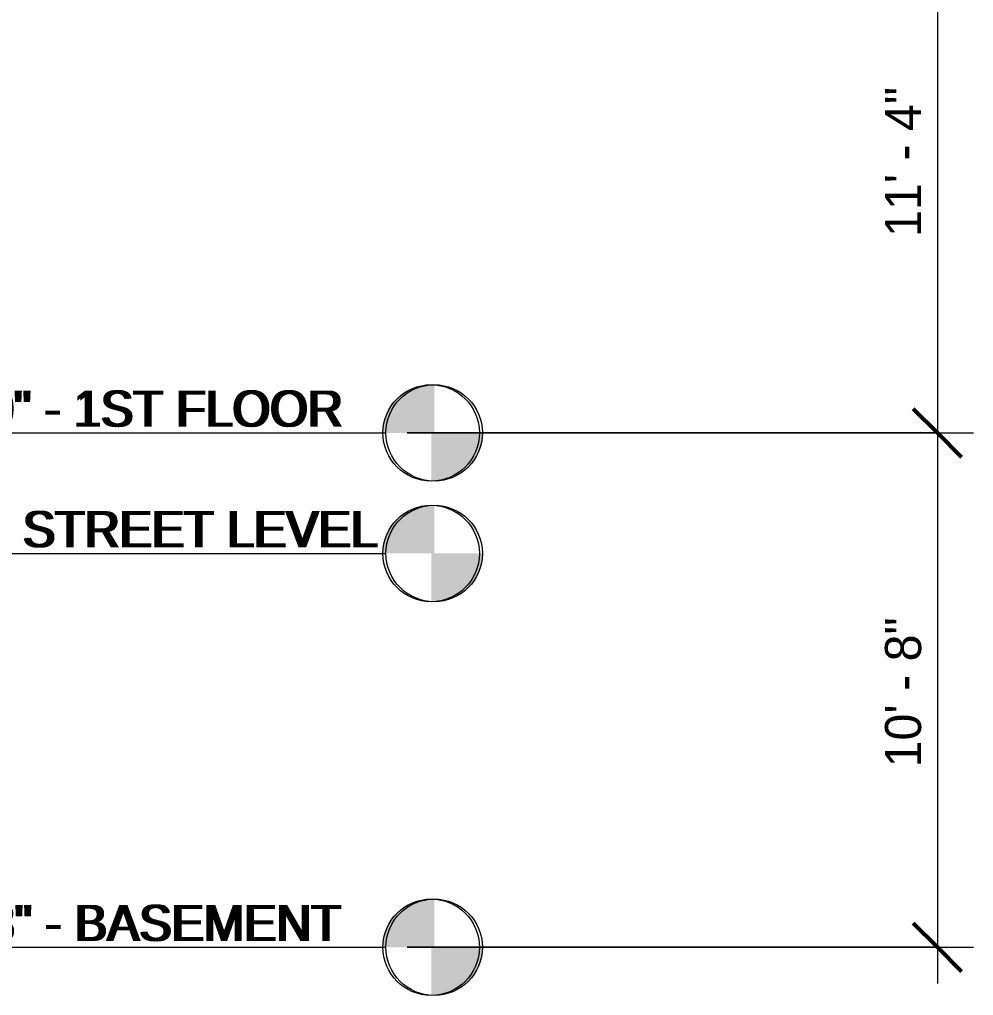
# Model space of a CAD drawing. Header units: inches. Extents: x -4169 to 1631, y -238 to 585.
# Drawn here: x -1905.4 to -1668, y -140 to 102.9 of the extents above; entities that cross this region are included whole.
import ezdxf

# ---------------------------------------------------------------- set-up
doc = ezdxf.new("R2010")
doc.units = ezdxf.units.IN
doc.header["$MEASUREMENT"] = 0
doc.linetypes.add('Grid Line 1_2_', pattern=[0.875, 0.5, -0.125, 0.125, -0.125])
for name, color, linetype, lineweight in [('0-1', 7, 'Continuous', 5), ('0-2', 191, 'Continuous', 5), ('0-4', 165, 'Continuous', 5), ('A-ANNO-DIMS', 211, 'Continuous', 9), ('A-ANNO-DIMS-96', 211, 'Continuous', 9), ('A-FLOR-LEVL', 51, 'Continuous', 9), ('A-FLOR-LEVL-1', 51, 'Grid Line 1_2_', 9), ('A-FLOR-LEVL-2', 9, 'Continuous', 9), ('A-FLOR-LEVL-3', 147, 'Continuous', 9)]:
    doc.layers.add(name, color=color, linetype=linetype, lineweight=lineweight)
doc.styles.add('Century Gothic', font='ufonts.com_century-gothic.ttf', dxfattribs={"height": 9})
doc.dimstyles.new('OD__1_8__Tol__', dxfattribs={"dimscale": 12, "dimtxt": 9.397514, "dimasz": 1, "dimexe": 0.75, "dimexo": 0.5, "dimgap": 0.125, "dimtad": 1, "dimdec": 3, "dimrnd": 0.125, "dimzin": 3, "dimdsep": 46, "dimlunit": 4, "dimtxsty": 'Century Gothic', "dimblk1": 'OBLIQUE', "dimblk2": 'OBLIQUE', "dimsah": 1, "dimcen": 0.09, "dimdle": 0.75, "dimazin": 0, "dimtfac": 1, "dimtdec": 4, "dimtix": 1, "dimtmove": 0, "dimatfit": 3, "dimfxl": 1, "dimtvp": 1, "dimtfill": 1, "dimfrac": 2, "dimtolj": 1, "dimtzin": 0, "dimarcsym": 2})

# ---------------------------------------------------------------- blocks, each defined once
blk = doc.blocks.new('Level - Level Head - Circle-V49-BUILDING ELEVATION - WEST')
at = {"layer": 'A-FLOR-LEVL'}
h = blk.add_hatch(color=256, dxfattribs=at)
edge = h.paths.add_edge_path(flags=0)
edge.add_line((-1802.21, 0), (-1814.21, 0))
edge.add_arc((-1802.21, 0), 12, 90, 180, ccw=False)
edge.add_line((-1802.21, 12), (-1802.21, 0))
h = blk.add_hatch(color=256, dxfattribs=at)
edge = h.paths.add_edge_path(flags=0)
edge.add_line((-1802.21, -12), (-1802.21, 0))
edge.add_line((-1802.21, 0), (-1790.21, 0))
edge.add_arc((-1802.21, 0), 12, 270, 360, ccw=False)
at = {"layer": 'A-FLOR-LEVL-2'}
blk.add_circle((-1802.21, 0), 12, dxfattribs=at)
blk = doc.blocks.new('CTR - 2nd Phase_rvt-1-BUILDING ELEVATION - WEST')
at = {"layer": 'A-FLOR-LEVL-1'}
for p, q in [((-4168.71, 0), (-1814.21, 0)), ((-4168.71, -30), (-1814.21, -30)), ((-4168.71, -128), (-1814.21, -128))]:
    blk.add_line(p, q, dxfattribs=at)
at = {"layer": '0-2'}
for p in [(0, 0), (0, -30), (0, -128)]:
    blk.add_blockref('Level - Level Head - Circle-V49-BUILDING ELEVATION - WEST', p, dxfattribs=at)
at = {"layer": 'A-FLOR-LEVL', "char_height": 9, "attachment_point": 1, "style": 'Century Gothic'}
for s, insert, width in [('0\' - 0" - 1ST FLOOR', (-1932.82, 10.55), 129.987), ('-2\' - 6" - STREET LEVEL', (-1949.56, -19.45), 150.288), ('-10\' - 8" - BASEMENT', (-1943.33, -117.45), 142.713)]:
    blk.add_mtext(s, dxfattribs=dict(at, insert=insert, width=width))
blk = doc.blocks.new('Level - Level Head - Circle-V50-BUILDING ELEVATION - WEST')
at = {"layer": 'A-FLOR-LEVL'}
h = blk.add_hatch(color=256, dxfattribs=at)
edge = h.paths.add_edge_path(flags=0)
edge.add_line((-1802.21, 0), (-1814.21, 0))
edge.add_arc((-1802.21, 0), 12, 90, 180, ccw=False)
edge.add_line((-1802.21, 12), (-1802.21, 0))
h = blk.add_hatch(color=256, dxfattribs=at)
edge = h.paths.add_edge_path(flags=0)
edge.add_line((-1802.21, -12), (-1802.21, 0))
edge.add_line((-1802.21, 0), (-1790.21, 0))
edge.add_arc((-1802.21, 0), 12, 270, 360, ccw=False)
at = {"layer": 'A-FLOR-LEVL-3'}
blk.add_circle((-1802.21, 0), 12, dxfattribs=at)
blk = doc.blocks.new('CTR  - Topography_rvt-1-BUILDING ELEVATION - WEST')
at = {"layer": 'A-FLOR-LEVL-1'}
for p, q in [((-4168.71, 0), (-1814.21, 0)), ((-4168.71, -128), (-1814.21, -128))]:
    blk.add_line(p, q, dxfattribs=at)
at = {"layer": '0-4'}
for p in [(0, 0), (0, -128)]:
    blk.add_blockref('Level - Level Head - Circle-V50-BUILDING ELEVATION - WEST', p, dxfattribs=at)
at = {"layer": 'A-FLOR-LEVL', "char_height": 9, "attachment_point": 1, "style": 'Century Gothic'}
for s, insert, width in [('0\' - 0" - 1ST FLOOR', (-1932.82, 10.55), 129.987), ('-10\' - 8" - BASEMENT', (-1943.33, -117.45), 142.713)]:
    blk.add_mtext(s, dxfattribs=dict(at, insert=insert, width=width))
blk = doc.blocks.new('CTR - 1st Phase - Common Walls_rvt-1-BUILDING ELEVATION - WEST')
at = {"layer": 'A-FLOR-LEVL-1'}
for p, q in [((-4168.71, 0), (-1814.21, 0)), ((-4168.71, -30), (-1814.21, -30)), ((-4168.71, -128), (-1814.21, -128))]:
    blk.add_line(p, q, dxfattribs=at)
at = {"layer": '0-4'}
for p in [(0, 0), (0, -30), (0, -128)]:
    blk.add_blockref('Level - Level Head - Circle-V50-BUILDING ELEVATION - WEST', p, dxfattribs=at)
at = {"layer": 'A-FLOR-LEVL', "char_height": 9, "attachment_point": 1, "style": 'Century Gothic'}
for s, insert, width in [('0\' - 0" - 1ST FLOOR', (-1932.82, 10.55), 129.987), ('-2\' - 6" - STREET LEVEL', (-1949.56, -19.45), 150.288), ('-10\' - 8" - BASEMENT', (-1943.33, -117.45), 142.713)]:
    blk.add_mtext(s, dxfattribs=dict(at, insert=insert, width=width))
blk = doc.blocks.new('Level - Level Head - Circle-50818-BUILDING ELEVATION - WEST')
at = {"layer": 'A-FLOR-LEVL'}
h = blk.add_hatch(color=256, dxfattribs=at)
edge = h.paths.add_edge_path(flags=0)
edge.add_line((-1802.96, 0), (-1814.96, 0))
edge.add_arc((-1802.96, 0), 12, 90, 180, ccw=False)
edge.add_line((-1802.96, 12), (-1802.96, 0))
h = blk.add_hatch(color=256, dxfattribs=at)
edge = h.paths.add_edge_path(flags=0)
edge.add_line((-1802.96, -12), (-1802.96, 0))
edge.add_line((-1802.96, 0), (-1790.96, 0))
edge.add_arc((-1802.96, 0), 12, 270, 360, ccw=False)
blk.add_circle((-1802.96, 0), 12, dxfattribs=at)
blk = doc.blocks.new('DIMBLOCK3-BUILDING ELEVATION - WEST')
at = {"layer": 'A-ANNO-DIMS-96', "lineweight": 50}
for p, q in [((-1676.95, 136), (-1682.95, 142)), ((-1676.95, 136), (-1670.95, 130)), ((-1676.95, 0), (-1682.95, 6)), ((-1676.95, 0), (-1670.95, -6))]:
    blk.add_line(p, q, dxfattribs=at)
at = {"layer": 'A-ANNO-DIMS-96'}
for p, q in [((-1808.96, 136), (-1667.95, 136)), ((-1676.95, 136), (-1808.96, 136)), ((-1676.95, 136), (-1676.95, 0)), ((-1808.96, 0), (-1667.95, 0)), ((-1676.95, 0), (-1808.96, 0))]:
    blk.add_line(p, q, dxfattribs=at)
at = {"layer": 'A-ANNO-DIMS-96', "color": 0, "insert": (-1689.99, 48.76), "char_height": 9, "width": 46.1821, "attachment_point": 1, "rotation": 90, "line_spacing_factor": 0.984502, "style": 'Century Gothic', "bg_fill": 3, "box_fill_scale": 1.25, "bg_fill_color": 256, "bg_fill_true_color": 13158600, "bg_fill_transparency": 0}
blk.add_mtext('11\' - 4"', dxfattribs=at)
blk = doc.blocks.new('_Oblique')
at = {"color": 0, "linetype": 'ByBlock', "lineweight": -2}
blk.add_line((-0.5, -0.5), (0.5, 0.5), dxfattribs=at)
blk = doc.blocks.new('DIMBLOCK4-BUILDING ELEVATION - WEST')
at = {"layer": 'A-ANNO-DIMS-96', "lineweight": 50}
for p, q in [((-1676.95, 0), (-1682.95, 6)), ((-1676.95, 0), (-1670.95, -6)), ((-1676.95, -128), (-1682.95, -122)), ((-1676.95, -128), (-1670.95, -134))]:
    blk.add_line(p, q, dxfattribs=at)
at = {"layer": 'A-ANNO-DIMS-96'}
for p, q in [((-1808.96, 0), (-1667.95, 0)), ((-1676.95, 0), (-1808.96, 0)), ((-1676.95, 0), (-1676.95, -137)), ((-1808.96, -128), (-1667.95, -128)), ((-1676.95, -128), (-1808.96, -128))]:
    blk.add_line(p, q, dxfattribs=at)
at = {"layer": 'A-ANNO-DIMS-96', "color": 0, "insert": (-1689.99, -83.24), "char_height": 9, "width": 46.1821, "attachment_point": 1, "rotation": 90, "line_spacing_factor": 0.984502, "style": 'Century Gothic', "bg_fill": 3, "box_fill_scale": 1.25, "bg_fill_color": 256, "bg_fill_true_color": 13158600, "bg_fill_transparency": 0}
blk.add_mtext('10\' - 8"', dxfattribs=at)

msp = doc.modelspace()

# ---------------------------------------------------------------- linework, layer by layer
at = {"layer": 'A-FLOR-LEVL-1'}
for p, q in [((-4167.9645, 0), (-1814.9564, 0)), ((-4167.9645, -30), (-1814.9564, -30)), ((-4167.9645, -128), (-1814.9564, -128))]:
    msp.add_line(p, q, dxfattribs=at)

# ---------------------------------------------------------------- block references
at = {"layer": '0-1'}
for name in ['CTR - 2nd Phase_rvt-1-BUILDING ELEVATION - WEST', 'CTR - 1st Phase - Common Walls_rvt-1-BUILDING ELEVATION - WEST', 'CTR  - Topography_rvt-1-BUILDING ELEVATION - WEST']:
    msp.add_blockref(name, (0, 0), dxfattribs=at)
at = {"layer": 'A-FLOR-LEVL'}
for p in [(0, 0), (0, -30), (0, -128)]:
    msp.add_blockref('Level - Level Head - Circle-50818-BUILDING ELEVATION - WEST', p, dxfattribs=at)

# ---------------------------------------------------------------- texts
at = {"layer": 'A-FLOR-LEVL', "char_height": 9, "attachment_point": 1, "style": 'Century Gothic'}
for s, insert, width in [('0\' - 0" - 1ST FLOOR', (-1933.5696, 10.5508), 129.987), ('-2\' - 6" - STREET LEVEL', (-1950.3129, -19.4492), 150.288), ('-10\' - 8" - BASEMENT', (-1944.0767, -117.4492), 142.713)]:
    msp.add_mtext(s, dxfattribs=dict(at, insert=insert, width=width))

# ---------------------------------------------------------------- next in the draw order: dimensions: what is measured, and where the dimension line sits
at = {"layer": 'A-ANNO-DIMS'}
dim = msp.add_linear_dim(base=(-1676.9541, 0), p1=(-1814.9564, 136), p2=(-1814.9564, 0), angle=90, dimstyle='OD__1_8__Tol__', override={"dimpost": '<>', "dimfxl": 136}, dxfattribs=at)
dim.commit()
dim.dimension.update_dxf_attribs({"geometry": 'DIMBLOCK3-BUILDING ELEVATION - WEST', "text_midpoint": (-1683.0673, 68)})

# ---------------------------------------------------------------- next in the draw order: dimensions: what is measured, and where the dimension line sits
dim = msp.add_linear_dim(base=(-1676.9541, -128), p1=(-1814.9564, 0), p2=(-1814.9564, -128), angle=90, dimstyle='OD__1_8__Tol__', override={"dimpost": '<>', "dimfxl": 128}, dxfattribs=at)
dim.commit()
dim.dimension.update_dxf_attribs({"geometry": 'DIMBLOCK4-BUILDING ELEVATION - WEST', "text_midpoint": (-1683.1805, -64)})

doc.saveas('drawing.dxf')
